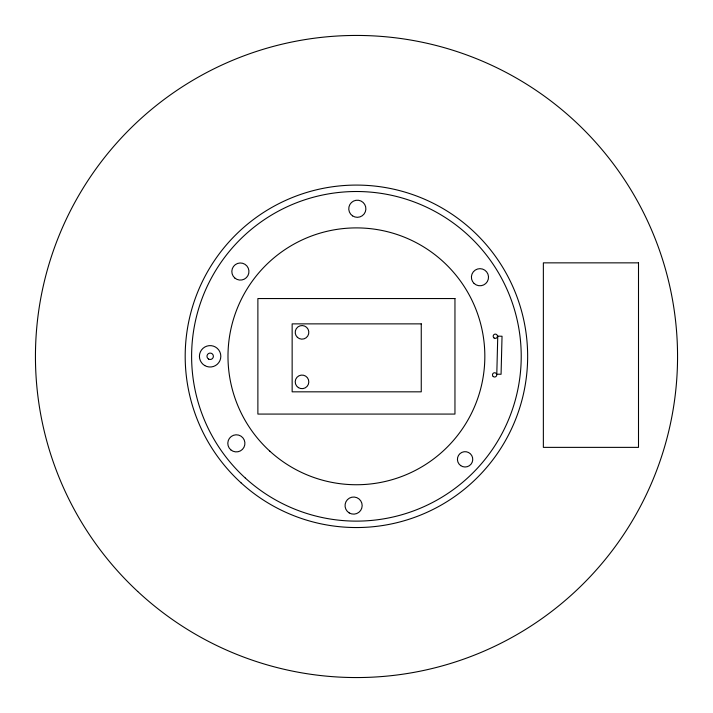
<?xml version="1.0" encoding="UTF-8"?>
<svg xmlns="http://www.w3.org/2000/svg" width="713" height="713" viewBox="0 0 713 713"><rect width="100%" height="100%" fill="white"/><g stroke="black" fill="none" stroke-linecap="round" stroke-linejoin="round"><path stroke-width="1.07" d="M497.763 336.135L496.792 374.165L501.07 374.272L502.041 336.242L497.763 336.135M638.5 262.856L543.359 262.856L543.359 447.372L638.5 447.372L638.5 262.856M454.956 298.551L257.883 298.551L257.883 414.075L454.956 414.075L454.956 298.551M421.258 323.871L292.143 323.871L292.143 391.829L421.258 391.829L421.258 323.871M137.725 591.478A321.055 321.055 0 0 0 669.382 428.477A321.055 321.055 0 0 0 262.393 49.545A321.055 321.055 0 0 0 137.725 591.478M240.994 482.79A171.227 171.227 0 0 0 523.663 393.041A171.227 171.227 0 0 0 304.594 193.116A171.227 171.227 0 0 0 240.994 482.79M269.844 451.177A128.42 128.42 0 0 0 481.845 383.861A128.42 128.42 0 0 0 317.552 233.917A128.42 128.42 0 0 0 269.844 451.177M245.317 478.049A164.81 164.81 0 0 0 517.388 391.66A164.81 164.81 0 0 0 306.537 199.239A164.81 164.81 0 0 0 245.317 478.049M493.191 376.482A2.139 2.139 0 0 0 496.711 375.314A2.139 2.139 0 0 0 493.94 372.854A2.139 2.139 0 0 0 493.191 376.482M494.091 337.989A2.139 2.139 0 0 0 497.451 336.429A2.139 2.139 0 0 0 494.412 334.299A2.139 2.139 0 0 0 494.091 337.989M204.774 365.582A10.704 10.704 0 0 0 220.825 356.313A10.704 10.704 0 0 0 204.774 347.044A10.704 10.704 0 0 0 204.774 365.582M208.579 359.067A3.208 3.208 0 0 0 213.392 356.286A3.208 3.208 0 0 0 208.579 353.505A3.208 3.208 0 0 0 208.579 359.067M298.391 387.614A6.791 6.791 0 0 0 308.809 382.132A6.791 6.791 0 0 0 298.854 375.849A6.791 6.791 0 0 0 298.391 387.614M297.41 337.347A6.791 6.791 0 0 0 308.649 333.853A6.791 6.791 0 0 0 300.004 325.859A6.791 6.791 0 0 0 297.41 337.347M349.227 512.941A8.565 8.565 0 0 0 362.168 505.695A8.565 8.565 0 0 0 349.423 498.111A8.565 8.565 0 0 0 349.227 512.941M352.57 215.879A8.565 8.565 0 0 0 365.867 209.31A8.565 8.565 0 0 0 353.532 201.075A8.565 8.565 0 0 0 352.57 215.879M460.696 465.616A7.665 7.665 0 0 0 472.728 460.001A7.665 7.665 0 0 0 461.855 452.39A7.665 7.665 0 0 0 460.696 465.616M230.816 449.876A8.565 8.565 0 0 0 244.782 444.894A8.565 8.565 0 0 0 233.49 435.286A8.565 8.565 0 0 0 230.816 449.876M474.109 283.471A8.565 8.565 0 0 0 488.298 279.166A8.565 8.565 0 0 0 477.469 269.033A8.565 8.565 0 0 0 474.109 283.471M234.8 278.025A8.565 8.565 0 0 0 248.801 273.132A8.565 8.565 0 0 0 237.563 263.454A8.565 8.565 0 0 0 234.8 278.025"/></g></svg>
